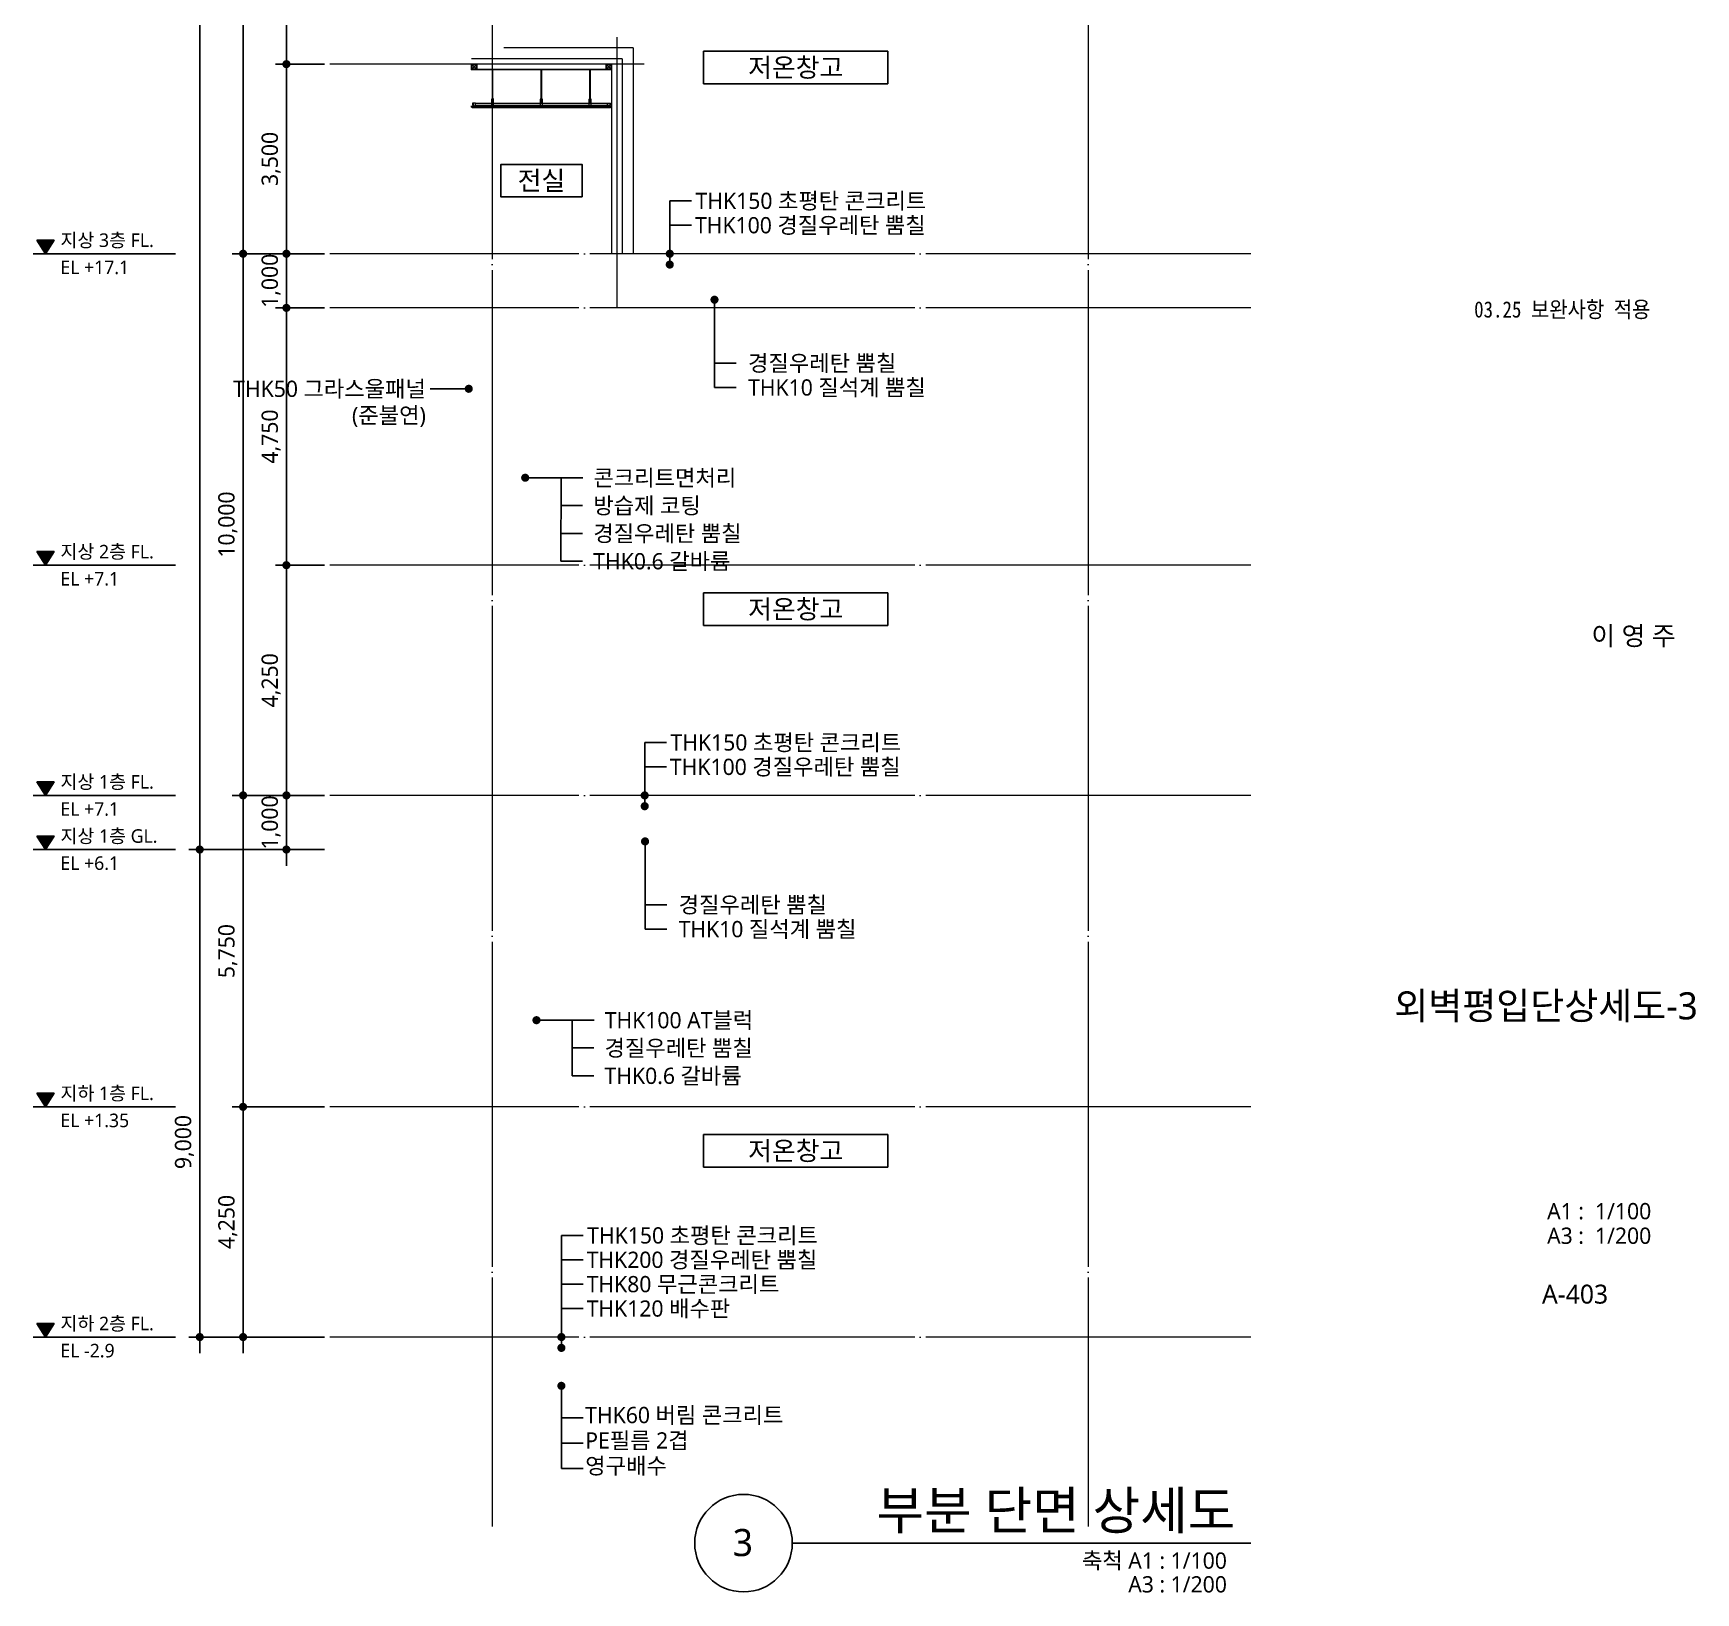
# Model space of a CAD drawing. Header units: millimetres. Extents: x -420989 to -259189, y -1306565 to -1134794.
# Drawn here: x -373897 to -343213, y -1247165 to -1218373 of the extents above; entities that cross this region are included whole.
import ezdxf
from ezdxf.enums import TextEntityAlignment as Align

# ---------------------------------------------------------------- set-up
doc = ezdxf.new("R2010")
doc.units = ezdxf.units.MM
doc.header["$LTSCALE"] = 100
doc.header["$MEASUREMENT"] = 0
doc.linetypes.add('CEN', pattern=[62, 60, -1, 0, -1])
doc.layers.get('0').update_dxf_attribs({"linetype": 'CONTINUOUS'})
for name, color, linetype, lineweight in [('A-AXIS-LINE', 1, 'CEN', 15), ('A-BORD-TEXT', 3, 'CONTINUOUS', 25), ('A-ELEV-LIN3', 8, 'CONTINUOUS', 18), ('A-MKXS-TEXT1', 3, 'CONTINUOUS', 25), ('A-MKXX-NAME', 3, 'CONTINUOUS', 25), ('A-MKXX-SYMB', 7, 'CONTINUOUS', 25), ('A-WAXM-PANL', 6, 'CONTINUOUS', 20), ('A-XXXX-FIN2', 6, 'CONTINUOUS', 20), ('A-XXXX-INSL1', 15, 'CONTINUOUS', 18), ('A-XXXX-SYMB', 7, 'CONTINUOUS', 25), ('A-XXXX-TXT1', 3, 'CONTINUOUS', 25)]:
    doc.layers.add(name, color=color, linetype=linetype, lineweight=lineweight)
for name, color, linetype in [('A-DIMS', 7, 'CONTINUOUS'), ('A-MKXS-LEAD', 7, 'CONTINUOUS'), ('A-XXXX-SOLD', 252, 'CONTINUOUS'), ('SYMB', 7, 'CONTINUOUS'), ('TEXT', 4, 'CONTINUOUS')]:
    doc.layers.add(name, color=color, linetype=linetype)
doc.styles.add('HY울릉도L', font='')
doc.styles.add('돋움체', font='')
doc.styles.add('맑은고딕', font='malgun.ttf')
doc.styles.get('HY울릉도L').set_extended_font_data('HYwulM')
doc.styles.get('돋움체').set_extended_font_data('DotumChe')
doc.dimstyles.new('CDIM', dxfattribs={"dimtxt": 3, "dimasz": 1.5, "dimexe": 2, "dimexo": 1, "dimgap": 1, "dimtad": 1, "dimdec": 0, "dimrnd": 0.5, "dimzin": 0, "dimdsep": 32, "dimlunit": 6, "dimtxsty": 'HY울릉도L', "dimblk1": '_CIDOT', "dimblk2": '_CIDOT', "dimsah": 1, "dimcen": 5.5, "dimclrd": 2, "dimclre": 2, "dimclrt": 7, "dimadec": 0, "dimazin": 0, "dimtfac": 1, "dimtdec": 0, "dimtix": 1, "dimtmove": 2, "dimatfit": 1, "dimldrblk": '_CIDOT', "dimfxl": 1, "dimtolj": 1, "dimtzin": 0, "dimlwd": -1, "dimarcsym": 0})

# ---------------------------------------------------------------- blocks, each defined once
blk = doc.blocks.new('입단면LEVEL1')
at = {"layer": 'SYMB', "linetype": 'ByBlock'}
blk.add_line((0, 0), (26.26, 0), dxfattribs=at)
blk.add_lwpolyline([(0.64, 2.5), (2.24, 0), (3.84, 2.5)], close=True, dxfattribs=at)
blk.add_solid([(0.64, 2.5), (3.84, 2.5), (2.24, 0)], dxfattribs=at)
at = {"layer": 'TEXT', "style": '맑은고딕'}
for tag, p in [('층레벨', (5.03, 1.28)), ('LEVEL', (5.85, -2.99))]:
    blk.add_attdef(tag, p, '', height=2.5, dxfattribs=at)
blk = doc.blocks.new('_CIDOT')
at = {"color": 0, "linetype": 'ByBlock'}
blk.add_line((2, 0), (-1, 0), dxfattribs=at)
at = {"color": 0, "linetype": 'ByBlock', "const_width": 0.5}
blk.add_lwpolyline([(-0.25, 0, 1), (0.25, 0, 1)], format="xyb", close=True, dxfattribs=at)
blk = doc.blocks.new('ARROW2')
blk.add_lwpolyline([(-1, 0.87), (-0.26, 0), (-1, -0.87), (-0.85, -1), (0, 0), (-0.85, 1)], close=True)
for points in [[(-1, 0.87), (-0.85, 1), (-0.26, 0), (0, 0)], [(-0.26, 0), (0, 0), (-1, -0.87), (-0.85, -1)]]:
    blk.add_solid(points)
at = {"layer": 'A-XXXX-SYMB'}
blk.add_line((0, 0), (-1, 0), dxfattribs=at)
blk = doc.blocks.new('*D181')
at = {"layer": 'A-DIMS', "transparency": 16777216}
blk.add_line((-370824, -1233294), (-370824, -1199044), dxfattribs=at)
at = {"layer": 'A-DIMS', "lineweight": -2, "transparency": 16777216}
blk.add_line((-368524, -1233444), (-371024, -1233444), dxfattribs=at)
at = {"layer": 'A-DIMS', "transparency": 16777216, "xscale": 150, "yscale": 150, "zscale": 150}
for name, p, rotation in [('ARROW2', (-370824, -1198894), 90), ('_CIDOT', (-370824, -1233444), 270)]:
    blk.add_blockref(name, p, dxfattribs=dict(at, rotation=rotation))
at = {"layer": 'A-DIMS', "color": 3, "transparency": 16777216, "insert": (-371105, -1216169), "char_height": 300, "attachment_point": 5, "rotation": 90, "style": '맑은고딕'}
blk.add_mtext('\\A1;76,500', dxfattribs=at)
blk = doc.blocks.new('*D182')
at = {"layer": 'A-DIMS', "lineweight": -2, "transparency": 16777216}
for p, q in [((-368524, -1222444), (-370224, -1222444)), ((-368524, -1232444), (-370224, -1232444))]:
    blk.add_line(p, q, dxfattribs=at)
at = {"layer": 'A-DIMS', "transparency": 16777216}
blk.add_line((-370024, -1222594), (-370024, -1232294), dxfattribs=at)
at = {"layer": 'A-DIMS', "transparency": 16777216, "xscale": 150, "yscale": 150, "zscale": 150}
for p, rotation in [((-370024, -1222444), 90), ((-370024, -1232444), 270)]:
    blk.add_blockref('_CIDOT', p, dxfattribs=dict(at, rotation=rotation))
at = {"layer": 'A-DIMS', "color": 3, "transparency": 16777216, "insert": (-370305, -1227444), "char_height": 300, "attachment_point": 5, "rotation": 90, "style": '맑은고딕'}
blk.add_mtext('\\A1;10,000', dxfattribs=at)
blk = doc.blocks.new('*D183')
at = {"layer": 'A-DIMS', "transparency": 16777216}
for p, q in [((-369224, -1232294), (-369224, -1232144)), ((-369224, -1233444), (-369224, -1232444)), ((-369224, -1233594), (-369224, -1233744))]:
    blk.add_line(p, q, dxfattribs=at)
at = {"layer": 'A-DIMS', "lineweight": -2, "transparency": 16777216}
for p, q in [((-368524, -1232444), (-369424, -1232444)), ((-368524, -1233444), (-369424, -1233444))]:
    blk.add_line(p, q, dxfattribs=at)
at = {"layer": 'A-DIMS', "transparency": 16777216, "xscale": 150, "yscale": 150, "zscale": 150}
for p, rotation in [((-369224, -1232444), 270), ((-369224, -1233444), 90)]:
    blk.add_blockref('_CIDOT', p, dxfattribs=dict(at, rotation=rotation))
at = {"layer": 'A-DIMS', "color": 3, "transparency": 16777216, "insert": (-369505, -1232944), "char_height": 300, "attachment_point": 5, "rotation": 90, "style": '맑은고딕'}
blk.add_mtext('\\A1;1,000', dxfattribs=at)
blk = doc.blocks.new('*D184')
at = {"layer": 'A-DIMS', "lineweight": -2, "transparency": 16777216}
for p, q in [((-368524, -1233444), (-371024, -1233444)), ((-368524, -1242444), (-371024, -1242444))]:
    blk.add_line(p, q, dxfattribs=at)
at = {"layer": 'A-DIMS', "transparency": 16777216}
blk.add_line((-370824, -1242294), (-370824, -1233594), dxfattribs=at)
at = {"layer": 'A-DIMS', "transparency": 16777216, "xscale": 150, "yscale": 150, "zscale": 150}
for p, rotation in [((-370824, -1233444), 90), ((-370824, -1242444), 270)]:
    blk.add_blockref('_CIDOT', p, dxfattribs=dict(at, rotation=rotation))
at = {"layer": 'A-DIMS', "color": 3, "transparency": 16777216, "insert": (-371105, -1238844), "char_height": 300, "attachment_point": 5, "rotation": 90, "style": '맑은고딕'}
blk.add_mtext('\\A1;9,000', dxfattribs=at)
blk = doc.blocks.new('*D185')
at = {"layer": 'A-DIMS', "lineweight": -2, "transparency": 16777216}
for p, q in [((-368524, -1232444), (-370224, -1232444)), ((-368524, -1238194), (-370224, -1238194))]:
    blk.add_line(p, q, dxfattribs=at)
at = {"layer": 'A-DIMS', "transparency": 16777216}
blk.add_line((-370024, -1232594), (-370024, -1238044), dxfattribs=at)
at = {"layer": 'A-DIMS', "transparency": 16777216, "xscale": 150, "yscale": 150, "zscale": 150}
for p, rotation in [((-370024, -1232444), 90), ((-370024, -1238194), 270)]:
    blk.add_blockref('_CIDOT', p, dxfattribs=dict(at, rotation=rotation))
at = {"layer": 'A-DIMS', "color": 3, "transparency": 16777216, "insert": (-370305, -1235319), "char_height": 300, "attachment_point": 5, "rotation": 90, "style": '맑은고딕'}
blk.add_mtext('\\A1;5,750', dxfattribs=at)
blk = doc.blocks.new('*D186')
at = {"layer": 'A-DIMS', "lineweight": -2, "transparency": 16777216}
for p, q in [((-368524, -1238194), (-370224, -1238194)), ((-368524, -1242444), (-370224, -1242444))]:
    blk.add_line(p, q, dxfattribs=at)
at = {"layer": 'A-DIMS', "transparency": 16777216}
blk.add_line((-370024, -1242294), (-370024, -1238344), dxfattribs=at)
at = {"layer": 'A-DIMS', "transparency": 16777216, "xscale": 150, "yscale": 150, "zscale": 150}
for p, rotation in [((-370024, -1238194), 90), ((-370024, -1242444), 270)]:
    blk.add_blockref('_CIDOT', p, dxfattribs=dict(at, rotation=rotation))
at = {"layer": 'A-DIMS', "color": 3, "transparency": 16777216, "insert": (-370305, -1240319), "char_height": 300, "attachment_point": 5, "rotation": 90, "style": '맑은고딕'}
blk.add_mtext('\\A1;4,250', dxfattribs=at)
blk = doc.blocks.new('*D187')
at = {"layer": 'A-DIMS', "lineweight": -2, "transparency": 16777216}
for p, q in [((-368524, -1228194), (-369424, -1228194)), ((-368524, -1232444), (-369424, -1232444))]:
    blk.add_line(p, q, dxfattribs=at)
at = {"layer": 'A-DIMS', "transparency": 16777216}
blk.add_line((-369224, -1228344), (-369224, -1232294), dxfattribs=at)
at = {"layer": 'A-DIMS', "transparency": 16777216, "xscale": 150, "yscale": 150, "zscale": 150}
for p, rotation in [((-369224, -1228194), 90), ((-369224, -1232444), 270)]:
    blk.add_blockref('_CIDOT', p, dxfattribs=dict(at, rotation=rotation))
at = {"layer": 'A-DIMS', "color": 3, "transparency": 16777216, "insert": (-369505, -1230319), "char_height": 300, "attachment_point": 5, "rotation": 90, "style": '맑은고딕'}
blk.add_mtext('\\A1;4,250', dxfattribs=at)
blk = doc.blocks.new('*D188')
at = {"layer": 'A-DIMS', "lineweight": -2, "transparency": 16777216}
for p, q in [((-368524, -1222444), (-369424, -1222444)), ((-368524, -1223444), (-369424, -1223444))]:
    blk.add_line(p, q, dxfattribs=at)
at = {"layer": 'A-DIMS', "transparency": 16777216}
for p, q in [((-369224, -1222294), (-369224, -1222144)), ((-369224, -1223444), (-369224, -1222444)), ((-369224, -1223594), (-369224, -1223744))]:
    blk.add_line(p, q, dxfattribs=at)
at = {"layer": 'A-DIMS', "transparency": 16777216, "xscale": 150, "yscale": 150, "zscale": 150}
for p, rotation in [((-369224, -1222444), 270), ((-369224, -1223444), 90)]:
    blk.add_blockref('_CIDOT', p, dxfattribs=dict(at, rotation=rotation))
at = {"layer": 'A-DIMS', "color": 3, "transparency": 16777216, "insert": (-369505, -1222944), "char_height": 300, "attachment_point": 5, "rotation": 90, "style": '맑은고딕'}
blk.add_mtext('\\A1;1,000', dxfattribs=at)
blk = doc.blocks.new('*D189')
at = {"layer": 'A-DIMS', "lineweight": -2, "transparency": 16777216}
for p, q in [((-368524, -1212444), (-370224, -1212444)), ((-368524, -1222444), (-370224, -1222444))]:
    blk.add_line(p, q, dxfattribs=at)
at = {"layer": 'A-DIMS', "transparency": 16777216}
blk.add_line((-370024, -1212594), (-370024, -1222294), dxfattribs=at)
at = {"layer": 'A-DIMS', "transparency": 16777216, "xscale": 150, "yscale": 150, "zscale": 150}
for p, rotation in [((-370024, -1212444), 90), ((-370024, -1222444), 270)]:
    blk.add_blockref('_CIDOT', p, dxfattribs=dict(at, rotation=rotation))
at = {"layer": 'A-DIMS', "color": 3, "transparency": 16777216, "insert": (-370305, -1217444), "char_height": 300, "attachment_point": 5, "rotation": 90, "style": '맑은고딕'}
blk.add_mtext('\\A1;10,000', dxfattribs=at)
blk = doc.blocks.new('*D190')
at = {"layer": 'A-DIMS', "lineweight": -2, "transparency": 16777216}
for p, q in [((-368524, -1218944), (-369424, -1218944)), ((-368524, -1222444), (-369424, -1222444))]:
    blk.add_line(p, q, dxfattribs=at)
at = {"layer": 'A-DIMS', "transparency": 16777216}
blk.add_line((-369224, -1219094), (-369224, -1222294), dxfattribs=at)
at = {"layer": 'A-DIMS', "transparency": 16777216, "xscale": 150, "yscale": 150, "zscale": 150}
for p, rotation in [((-369224, -1218944), 90), ((-369224, -1222444), 270)]:
    blk.add_blockref('_CIDOT', p, dxfattribs=dict(at, rotation=rotation))
at = {"layer": 'A-DIMS', "color": 3, "transparency": 16777216, "insert": (-369505, -1220694), "char_height": 300, "attachment_point": 5, "rotation": 90, "style": '맑은고딕'}
blk.add_mtext('\\A1;3,500', dxfattribs=at)
blk = doc.blocks.new('*D226')
at = {"layer": 'A-DIMS', "lineweight": -2, "transparency": 16777216}
for p, q in [((-368524, -1223444), (-369424, -1223444)), ((-368524, -1228194), (-369424, -1228194))]:
    blk.add_line(p, q, dxfattribs=at)
at = {"layer": 'A-DIMS', "transparency": 16777216}
blk.add_line((-369224, -1228044), (-369224, -1223594), dxfattribs=at)
at = {"layer": 'A-DIMS', "transparency": 16777216, "xscale": 150, "yscale": 150, "zscale": 150}
for p, rotation in [((-369224, -1223444), 90), ((-369224, -1228194), 270)]:
    blk.add_blockref('_CIDOT', p, dxfattribs=dict(at, rotation=rotation))
at = {"layer": 'A-DIMS', "color": 3, "transparency": 16777216, "insert": (-369505, -1225819), "char_height": 300, "attachment_point": 5, "rotation": 90, "style": '맑은고딕'}
blk.add_mtext('\\A1;4,750', dxfattribs=at)
blk = doc.blocks.new('*D424')
at = {"layer": 'A-DIMS', "lineweight": -2, "transparency": 16777216}
for p, q in [((-368524, -1213444), (-369424, -1213444)), ((-368524, -1218944), (-369424, -1218944))]:
    blk.add_line(p, q, dxfattribs=at)
at = {"layer": 'A-DIMS', "transparency": 16777216}
blk.add_line((-369224, -1218794), (-369224, -1213594), dxfattribs=at)
at = {"layer": 'A-DIMS', "transparency": 16777216, "xscale": 150, "yscale": 150, "zscale": 150}
for p, rotation in [((-369224, -1213444), 90), ((-369224, -1218944), 270)]:
    blk.add_blockref('_CIDOT', p, dxfattribs=dict(at, rotation=rotation))
at = {"layer": 'A-DIMS', "color": 3, "transparency": 16777216, "insert": (-369505, -1216194), "char_height": 300, "attachment_point": 5, "rotation": 90, "style": '맑은고딕'}
blk.add_mtext('\\A1;5,500', dxfattribs=at)

msp = doc.modelspace()

# ---------------------------------------------------------------- linework, layer by layer
at = {"layer": 'A-AXIS-LINE'}
for p, q in [((-365424.4, -1197944.2), (-365424.4, -1245944.2)), ((-354424.4, -1197944.2), (-354424.4, -1245944.2)), ((-363124.4, -1218444.2), (-363124.4, -1223444.2)), ((-362624.4, -1218944.2), (-368424.4, -1218944.2)), ((-351424.4, -1222444.2), (-368424.4, -1222444.2)), ((-351424.4, -1223444.2), (-368424.4, -1223444.2)), ((-351424.4, -1228194.2), (-368424.4, -1228194.2)), ((-351424.4, -1232444.2), (-368424.4, -1232444.2)), ((-351424.4, -1238194.2), (-368424.4, -1238194.2)), ((-351424.4, -1242444.2), (-368424.4, -1242444.2))]:
    msp.add_line(p, q, dxfattribs=at)
at = {"layer": 'A-ELEV-LIN3'}
for p, q in [((-365421.6, -1219610.7), (-365421.6, -1219044.2)), ((-365411.6, -1219610.7), (-365411.6, -1219044.2)), ((-364521.6, -1219610.7), (-364521.6, -1219044.2)), ((-364511.6, -1219610.7), (-364511.6, -1219044.2)), ((-363621.6, -1219610.7), (-363621.6, -1219044.2)), ((-363611.6, -1219610.7), (-363611.6, -1219044.2)), ((-365399.1, -1219589.2), (-365434.1, -1219589.2)), ((-365434.1, -1219709.2), (-365434.1, -1219589.2)), ((-365399.1, -1219591.2), (-365434.1, -1219591.2)), ((-365399.1, -1219639.2), (-365434.1, -1219639.2)), ((-365428.6, -1219593.2), (-365428.6, -1219587.2)), ((-365404.6, -1219587.2), (-365428.6, -1219587.2)), ((-365404.6, -1219593.2), (-365428.6, -1219593.2)), ((-365404.6, -1219593.2), (-365428.6, -1219593.2)), ((-365426.6, -1219580.2), (-365425.6, -1219579.2)), ((-365426.6, -1219587.2), (-365426.6, -1219580.2)), ((-365426.6, -1219587.2), (-365426.6, -1219580.2)), ((-365426.6, -1219600.2), (-365426.6, -1219593.2)), ((-365426.6, -1219600.2), (-365425.6, -1219601.2)), ((-365407.6, -1219579.2), (-365425.6, -1219579.2)), ((-365407.6, -1219601.2), (-365425.6, -1219601.2)), ((-365423.3, -1219579.2), (-365421.6, -1219580.9)), ((-365423.3, -1219587.2), (-365421.6, -1219585.6)), ((-365423.3, -1219593.2), (-365421.6, -1219594.9)), ((-365423.3, -1219601.2), (-365421.6, -1219599.6)), ((-365420, -1219579.2), (-365421.6, -1219580.9)), ((-365420, -1219587.2), (-365421.6, -1219585.6)), ((-365420, -1219593.2), (-365421.6, -1219594.9)), ((-365421.6, -1219610.7), (-365421.6, -1219593.2)), ((-365420, -1219601.2), (-365421.6, -1219599.6)), ((-365421.6, -1219610.7), (-365411.6, -1219610.7)), ((-365421.6, -1219610.7), (-365420.6, -1219611.7)), ((-365420.6, -1219611.7), (-365412.6, -1219611.7)), ((-365416.6, -1219601.2), (-365416.6, -1219593.2)), ((-365416.6, -1219601.2), (-365416.6, -1219593.2)), ((-365413.3, -1219579.2), (-365411.6, -1219580.9)), ((-365413.3, -1219587.2), (-365411.6, -1219585.6)), ((-365413.3, -1219593.2), (-365411.6, -1219594.9)), ((-365413.3, -1219593.2), (-365411.6, -1219594.9)), ((-365413.3, -1219601.2), (-365411.6, -1219599.6)), ((-365411.6, -1219610.7), (-365412.6, -1219611.7)), ((-365410, -1219579.2), (-365411.6, -1219580.9)), ((-365410, -1219587.2), (-365411.6, -1219585.6)), ((-365410, -1219593.2), (-365411.6, -1219594.9)), ((-365411.6, -1219610.7), (-365411.6, -1219593.2)), ((-365410, -1219593.2), (-365411.6, -1219594.9)), ((-365410, -1219601.2), (-365411.6, -1219599.6)), ((-365407.6, -1219579.2), (-365406.6, -1219580.2)), ((-365407.6, -1219601.2), (-365406.6, -1219600.2)), ((-365407.6, -1219601.2), (-365406.6, -1219600.2)), ((-365406.6, -1219587.2), (-365406.6, -1219580.2)), ((-365406.6, -1219587.2), (-365406.6, -1219580.2)), ((-365406.6, -1219600.2), (-365406.6, -1219593.2)), ((-365404.6, -1219593.2), (-365404.6, -1219587.2)), ((-365399.1, -1219709.2), (-365399.1, -1219589.2)), ((-364499.1, -1219589.2), (-364534.1, -1219589.2)), ((-364534.1, -1219709.2), (-364534.1, -1219589.2)), ((-364499.1, -1219591.2), (-364534.1, -1219591.2)), ((-364499.1, -1219639.2), (-364534.1, -1219639.2)), ((-364528.6, -1219593.2), (-364528.6, -1219587.2)), ((-364504.6, -1219587.2), (-364528.6, -1219587.2)), ((-364504.6, -1219593.2), (-364528.6, -1219593.2)), ((-364504.6, -1219593.2), (-364528.6, -1219593.2)), ((-364526.6, -1219580.2), (-364525.6, -1219579.2)), ((-364526.6, -1219587.2), (-364526.6, -1219580.2)), ((-364526.6, -1219587.2), (-364526.6, -1219580.2)), ((-364526.6, -1219600.2), (-364526.6, -1219593.2)), ((-364526.6, -1219600.2), (-364525.6, -1219601.2)), ((-364507.6, -1219579.2), (-364525.6, -1219579.2)), ((-364507.6, -1219601.2), (-364525.6, -1219601.2)), ((-364523.3, -1219579.2), (-364521.6, -1219580.9)), ((-364523.3, -1219587.2), (-364521.6, -1219585.6)), ((-364523.3, -1219593.2), (-364521.6, -1219594.9)), ((-364523.3, -1219601.2), (-364521.6, -1219599.6)), ((-364520, -1219579.2), (-364521.6, -1219580.9)), ((-364520, -1219587.2), (-364521.6, -1219585.6)), ((-364520, -1219593.2), (-364521.6, -1219594.9)), ((-364521.6, -1219610.7), (-364521.6, -1219593.2)), ((-364520, -1219601.2), (-364521.6, -1219599.6)), ((-364521.6, -1219610.7), (-364511.6, -1219610.7)), ((-364521.6, -1219610.7), (-364520.6, -1219611.7)), ((-364520.6, -1219611.7), (-364512.6, -1219611.7)), ((-364516.6, -1219601.2), (-364516.6, -1219593.2)), ((-364516.6, -1219601.2), (-364516.6, -1219593.2)), ((-364513.3, -1219579.2), (-364511.6, -1219580.9)), ((-364513.3, -1219587.2), (-364511.6, -1219585.6)), ((-364513.3, -1219593.2), (-364511.6, -1219594.9)), ((-364513.3, -1219593.2), (-364511.6, -1219594.9)), ((-364513.3, -1219601.2), (-364511.6, -1219599.6)), ((-364511.6, -1219610.7), (-364512.6, -1219611.7)), ((-364510, -1219579.2), (-364511.6, -1219580.9)), ((-364510, -1219587.2), (-364511.6, -1219585.6)), ((-364510, -1219593.2), (-364511.6, -1219594.9)), ((-364511.6, -1219610.7), (-364511.6, -1219593.2)), ((-364510, -1219593.2), (-364511.6, -1219594.9)), ((-364510, -1219601.2), (-364511.6, -1219599.6)), ((-364507.6, -1219579.2), (-364506.6, -1219580.2)), ((-364507.6, -1219601.2), (-364506.6, -1219600.2)), ((-364507.6, -1219601.2), (-364506.6, -1219600.2)), ((-364506.6, -1219587.2), (-364506.6, -1219580.2)), ((-364506.6, -1219587.2), (-364506.6, -1219580.2)), ((-364506.6, -1219600.2), (-364506.6, -1219593.2)), ((-364504.6, -1219593.2), (-364504.6, -1219587.2)), ((-364499.1, -1219709.2), (-364499.1, -1219589.2)), ((-363599.1, -1219589.2), (-363634.1, -1219589.2)), ((-363634.1, -1219709.2), (-363634.1, -1219589.2)), ((-363599.1, -1219591.2), (-363634.1, -1219591.2)), ((-363599.1, -1219639.2), (-363634.1, -1219639.2)), ((-363628.6, -1219593.2), (-363628.6, -1219587.2)), ((-363604.6, -1219587.2), (-363628.6, -1219587.2)), ((-363604.6, -1219593.2), (-363628.6, -1219593.2)), ((-363604.6, -1219593.2), (-363628.6, -1219593.2)), ((-363626.6, -1219580.2), (-363625.6, -1219579.2)), ((-363626.6, -1219587.2), (-363626.6, -1219580.2)), ((-363626.6, -1219587.2), (-363626.6, -1219580.2)), ((-363626.6, -1219600.2), (-363626.6, -1219593.2)), ((-363626.6, -1219600.2), (-363625.6, -1219601.2)), ((-363607.6, -1219579.2), (-363625.6, -1219579.2)), ((-363607.6, -1219601.2), (-363625.6, -1219601.2)), ((-363623.3, -1219579.2), (-363621.6, -1219580.9)), ((-363623.3, -1219587.2), (-363621.6, -1219585.6)), ((-363623.3, -1219593.2), (-363621.6, -1219594.9)), ((-363623.3, -1219601.2), (-363621.6, -1219599.6)), ((-363620, -1219579.2), (-363621.6, -1219580.9)), ((-363620, -1219587.2), (-363621.6, -1219585.6)), ((-363620, -1219593.2), (-363621.6, -1219594.9)), ((-363621.6, -1219610.7), (-363621.6, -1219593.2)), ((-363620, -1219601.2), (-363621.6, -1219599.6)), ((-363621.6, -1219610.7), (-363611.6, -1219610.7)), ((-363621.6, -1219610.7), (-363620.6, -1219611.7)), ((-363620.6, -1219611.7), (-363612.6, -1219611.7)), ((-363616.6, -1219601.2), (-363616.6, -1219593.2)), ((-363616.6, -1219601.2), (-363616.6, -1219593.2)), ((-363613.3, -1219579.2), (-363611.6, -1219580.9)), ((-363613.3, -1219587.2), (-363611.6, -1219585.6)), ((-363613.3, -1219593.2), (-363611.6, -1219594.9)), ((-363613.3, -1219593.2), (-363611.6, -1219594.9)), ((-363613.3, -1219601.2), (-363611.6, -1219599.6)), ((-363611.6, -1219610.7), (-363612.6, -1219611.7)), ((-363610, -1219579.2), (-363611.6, -1219580.9)), ((-363610, -1219587.2), (-363611.6, -1219585.6)), ((-363610, -1219593.2), (-363611.6, -1219594.9)), ((-363611.6, -1219610.7), (-363611.6, -1219593.2)), ((-363610, -1219593.2), (-363611.6, -1219594.9)), ((-363610, -1219601.2), (-363611.6, -1219599.6)), ((-363607.6, -1219579.2), (-363606.6, -1219580.2)), ((-363607.6, -1219601.2), (-363606.6, -1219600.2)), ((-363607.6, -1219601.2), (-363606.6, -1219600.2)), ((-363606.6, -1219587.2), (-363606.6, -1219580.2)), ((-363606.6, -1219587.2), (-363606.6, -1219580.2)), ((-363606.6, -1219600.2), (-363606.6, -1219593.2)), ((-363604.6, -1219593.2), (-363604.6, -1219587.2)), ((-363599.1, -1219709.2), (-363599.1, -1219589.2)), ((-365399.1, -1219709.2), (-365434.1, -1219709.2)), ((-364499.1, -1219709.2), (-364534.1, -1219709.2)), ((-363599.1, -1219709.2), (-363634.1, -1219709.2))]:
    msp.add_line(p, q, dxfattribs=at)
at = {"layer": 'A-ELEV-LIN3', "color": 8}
for p, q in [((-365780.1, -1219665.2), (-365790.1, -1219665.2)), ((-365790.1, -1219665.2), (-365790.1, -1219703.2)), ((-365790.1, -1219665.2), (-365790.1, -1219703.2)), ((-365780.1, -1219666.2), (-365790.1, -1219666.2)), ((-365735.1, -1219664.2), (-365780.1, -1219664.2)), ((-365780.1, -1219664.2), (-365780.1, -1219696)), ((-365735.1, -1219696), (-365735.1, -1219664.2)), ((-365735.1, -1219665.2), (-363243.2, -1219665.2)), ((-365735.1, -1219666.2), (-363243.2, -1219666.2)), ((-363298.2, -1219696), (-363298.2, -1219664.2)), ((-363298.2, -1219664.2), (-363253.2, -1219664.2)), ((-363253.2, -1219664.2), (-363253.2, -1219696)), ((-363253.2, -1219665.2), (-363243.2, -1219665.2)), ((-363253.2, -1219666.2), (-363243.2, -1219666.2)), ((-363243.2, -1219665.2), (-363243.2, -1219703.2)), ((-363243.2, -1219665.2), (-363243.2, -1219703.2)), ((-365770.1, -1219702.2), (-365790.1, -1219702.2)), ((-365770.1, -1219703.2), (-365790.1, -1219703.2)), ((-365780.1, -1219696), (-365770.1, -1219701.9)), ((-365780.1, -1219722.2), (-365780.1, -1219703.2)), ((-365770.1, -1219704.2), (-365779.1, -1219704.2)), ((-365779.1, -1219704.2), (-365779.1, -1219721.2)), ((-365779.1, -1219714.1), (-365736.1, -1219714.1)), ((-365779.1, -1219721.2), (-365771.8, -1219721.2)), ((-365771.8, -1219721.2), (-365768.8, -1219716)), ((-365768.8, -1219718), (-365771.2, -1219722.2)), ((-365770.1, -1219701.9), (-365770.1, -1219704.2)), ((-365768.8, -1219716), (-365765.9, -1219721.2)), ((-365766.5, -1219722.2), (-365768.8, -1219718)), ((-365765.9, -1219721.2), (-365749.3, -1219721.2)), ((-365749.3, -1219721.2), (-365746.3, -1219716)), ((-365746.3, -1219718), (-365748.7, -1219722.2)), ((-365746.3, -1219716), (-365743.4, -1219721.2)), ((-365744, -1219722.2), (-365746.3, -1219718)), ((-365745.1, -1219701.9), (-365735.1, -1219696)), ((-365745.1, -1219704.2), (-365745.1, -1219701.9)), ((-365745.1, -1219702.2), (-363243.2, -1219702.2)), ((-365735.1, -1219703.2), (-365745.1, -1219703.2)), ((-365745.1, -1219703.2), (-363243.2, -1219703.2)), ((-365736.1, -1219704.2), (-365745.1, -1219704.2)), ((-365743.4, -1219721.2), (-365736.1, -1219721.2)), ((-365736.1, -1219721.2), (-365736.1, -1219704.2)), ((-365735.1, -1219722.2), (-365735.1, -1219703.2)), ((-363288.2, -1219701.9), (-363298.2, -1219696)), ((-363298.2, -1219722.2), (-363298.2, -1219703.2)), ((-363298.2, -1219703.2), (-363288.2, -1219703.2)), ((-363297.2, -1219721.2), (-363297.2, -1219704.2)), ((-363297.2, -1219704.2), (-363288.2, -1219704.2)), ((-363254.2, -1219714.1), (-363297.2, -1219714.1)), ((-363289.9, -1219721.2), (-363297.2, -1219721.2)), ((-363286.9, -1219716), (-363289.9, -1219721.2)), ((-363289.3, -1219722.2), (-363286.9, -1219718)), ((-363288.2, -1219704.2), (-363288.2, -1219701.9)), ((-363284, -1219721.2), (-363286.9, -1219716)), ((-363286.9, -1219718), (-363284.6, -1219722.2)), ((-363267.4, -1219721.2), (-363284, -1219721.2)), ((-363264.4, -1219716), (-363267.4, -1219721.2)), ((-363266.8, -1219722.2), (-363264.4, -1219718)), ((-363261.5, -1219721.2), (-363264.4, -1219716)), ((-363264.4, -1219718), (-363262.1, -1219722.2)), ((-363253.2, -1219696), (-363263.2, -1219701.9)), ((-363263.2, -1219701.9), (-363263.2, -1219704.2)), ((-363263.2, -1219702.2), (-363243.2, -1219702.2)), ((-363263.2, -1219703.2), (-363243.2, -1219703.2)), ((-363263.2, -1219704.2), (-363254.2, -1219704.2)), ((-363254.2, -1219721.2), (-363261.5, -1219721.2)), ((-363254.2, -1219704.2), (-363254.2, -1219721.2)), ((-363253.2, -1219722.2), (-363253.2, -1219703.2))]:
    msp.add_line(p, q, dxfattribs=at)
at = {"layer": 'A-ELEV-LIN3'}
for points in [[(-365797.2, -1219726.1), (-365819, -1219726.1)], [(-365808.9, -1219714.2), (-365806.9, -1219714.2), (-365806.9, -1219737.2), (-365791.2, -1219737.2), (-365806.9, -1219737.2), (-365806.9, -1219714.2), (-365808.9, -1219714.2), (-365808.9, -1219739.2), (-365793.2, -1219739.2), (-365793.2, -1219746.2), (-365778.2, -1219746.2), (-365778.2, -1219744.2), (-365791.2, -1219744.2), (-365791.2, -1219737.2)], [(-363224.4, -1219714.2), (-363226.4, -1219714.2), (-363226.4, -1219737.2), (-363242, -1219737.2), (-363226.4, -1219737.2), (-363226.4, -1219714.2), (-363224.4, -1219714.2), (-363224.4, -1219739.2), (-363240, -1219739.2), (-363240, -1219746.2), (-363255, -1219746.2), (-363255, -1219744.2), (-363242, -1219744.2), (-363242, -1219737.2)], [(-363236.1, -1219726.1), (-363214.3, -1219726.1)]]:
    msp.add_lwpolyline(points, dxfattribs=at)
for centre in [(-365416.6, -1219654), (-364516.6, -1219654), (-363616.6, -1219654)]:
    msp.add_circle(centre, 6.1, dxfattribs=at)
at = {"layer": 'A-MKXS-LEAD'}
for p, q in [((-362148.9, -1222644.2), (-362148.9, -1221467.4)), ((-361748.9, -1221467.4), (-362148.9, -1221467.4)), ((-361748.9, -1221917.4), (-362148.9, -1221917.4)), ((-361323.3, -1223293.6), (-361323.3, -1224913.4)), ((-360923.3, -1224463.4), (-361323.3, -1224463.4)), ((-365858.8, -1224937.5), (-366570.7, -1224937.5)), ((-360923.3, -1224913.4), (-361323.3, -1224913.4)), ((-364816.9, -1226580.2), (-363754.2, -1226580.2)), ((-364155.6, -1226580.2), (-364156.9, -1228120.7)), ((-363756.9, -1227093.7), (-364156.9, -1227093.7)), ((-363756.9, -1227607.2), (-364156.9, -1227607.2)), ((-363756.9, -1228120.7), (-364156.9, -1228120.7)), ((-362611.6, -1232644.2), (-362611.6, -1231467.4)), ((-362211.6, -1231467.4), (-362611.6, -1231467.4)), ((-362211.6, -1231917.4), (-362611.6, -1231917.4)), ((-362604.7, -1233293.6), (-362604.7, -1234913.4)), ((-362204.7, -1234463.4), (-362604.7, -1234463.4)), ((-362204.7, -1234913.4), (-362604.7, -1234913.4)), ((-364608.9, -1236594.2), (-363546.2, -1236594.2)), ((-363947.6, -1236594.2), (-363948.9, -1237621.3)), ((-363548.9, -1237107.7), (-363948.9, -1237107.7)), ((-363548.9, -1237621.3), (-363948.9, -1237621.3)), ((-364148.9, -1242644.2), (-364148.9, -1240567.4)), ((-363748.9, -1240567.4), (-364148.9, -1240567.4)), ((-363748.9, -1241017.4), (-364148.9, -1241017.4)), ((-363748.9, -1241467.4), (-364148.9, -1241467.4)), ((-363748.9, -1241917.4), (-364148.9, -1241917.4)), ((-364148.9, -1243345), (-364148.9, -1244871.7)), ((-363748.9, -1243934.6), (-364148.9, -1243934.6)), ((-363748.9, -1244403.2), (-364148.9, -1244403.2)), ((-363748.9, -1244871.7), (-364148.9, -1244871.7))]:
    msp.add_line(p, q, dxfattribs=at)
at = {"layer": 'A-MKXS-LEAD', "const_width": 75}
for points in [[(-362186.4, -1222444.2, 1), (-362111.4, -1222444.2, 1)], [(-362186.4, -1222644.2, 1), (-362111.4, -1222644.2, 1)], [(-361360.8, -1223293.6, 1), (-361285.8, -1223293.6, 1)], [(-361360.8, -1223293.6, 1), (-361285.8, -1223293.6, 1)], [(-365896.3, -1224937.5, 1), (-365821.3, -1224937.5, 1)], [(-364779.4, -1226580.2, -1), (-364854.4, -1226580.2, -1)], [(-362649.1, -1232444.2, 1), (-362574.1, -1232444.2, 1)], [(-362649.1, -1232644.2, 1), (-362574.1, -1232644.2, 1)], [(-362642.2, -1233293.6, 1), (-362567.2, -1233293.6, 1)], [(-364571.4, -1236594.2, -1), (-364646.4, -1236594.2, -1)], [(-364186.4, -1242444.2, 1), (-364111.4, -1242444.2, 1)], [(-364186.4, -1242644.2, 1), (-364111.4, -1242644.2, 1)], [(-364186.4, -1243345, -1), (-364111.4, -1243345, -1)]]:
    msp.add_lwpolyline(points, format="xyb", close=True, dxfattribs=at)
at = {"layer": 'A-MKXX-SYMB'}
for points in [[(-358124.4, -1219305.3), (-361524.4, -1219305.3), (-361524.4, -1218705.3), (-358124.4, -1218705.3)], [(-363766.6, -1221394.2), (-365266.6, -1221394.2), (-365266.6, -1220794.2), (-363766.6, -1220794.2)], [(-358124.4, -1229305.3), (-361524.4, -1229305.3), (-361524.4, -1228705.3), (-358124.4, -1228705.3)], [(-358124.4, -1239305.3), (-361524.4, -1239305.3), (-361524.4, -1238705.3), (-358124.4, -1238705.3)]]:
    msp.add_lwpolyline(points, close=True, dxfattribs=at)
at = {"layer": 'A-WAXM-PANL'}
for p, q in [((-363024.4, -1218844.2), (-365808.9, -1218844.2)), ((-363024.4, -1218944.2), (-365808.9, -1218944.2)), ((-363224.4, -1218944.2), (-363224.4, -1222444.2)), ((-363024.4, -1218844.2), (-363024.4, -1222444.2))]:
    msp.add_line(p, q, dxfattribs=at)
at = {"layer": 'A-XXXX-FIN2'}
for p, q in [((-365790.1, -1219722.2), (-363243.2, -1219722.2)), ((-365790.1, -1219744.2), (-365790.1, -1219722.2)), ((-365790.1, -1219731.7), (-363243.2, -1219731.7)), ((-365790.1, -1219744.2), (-363243.2, -1219744.2)), ((-363243.2, -1219744.2), (-363243.2, -1219722.2))]:
    msp.add_line(p, q, dxfattribs=at)
at = {"layer": 'A-XXXX-INSL1'}
for q in [(-365208.9, -1218644.2), (-362824.4, -1222444.2)]:
    msp.add_line((-362824.4, -1218644.2), q, dxfattribs=at)
at = {"layer": 'A-XXXX-SOLD'}
for p, q in [((-365714.9, -1219038.2), (-365802.9, -1218950.2)), ((-365802.9, -1219038.2), (-365714.9, -1218950.2)), ((-365708.9, -1219044.2), (-363324.4, -1219044.2)), ((-363230.4, -1219038.2), (-363318.4, -1218950.2)), ((-363318.4, -1219038.2), (-363230.4, -1218950.2))]:
    msp.add_line(p, q, dxfattribs=at)
for points in [[(-365808.9, -1218944.2), (-365708.9, -1218944.2), (-365708.9, -1219044.2), (-365808.9, -1219044.2)], [(-365802.9, -1218950.2), (-365714.9, -1218950.2), (-365714.9, -1219038.2), (-365802.9, -1219038.2)], [(-363324.4, -1218944.2), (-363224.4, -1218944.2), (-363224.4, -1219044.2), (-363324.4, -1219044.2)], [(-363318.4, -1218950.2), (-363230.4, -1218950.2), (-363230.4, -1219038.2), (-363318.4, -1219038.2)]]:
    msp.add_lwpolyline(points, close=True, dxfattribs=at)
at = {"layer": 'A-XXXX-SYMB'}
msp.add_line((-359887.9, -1246248.9), (-351424.4, -1246248.9), dxfattribs=at)
msp.add_circle((-360787.9, -1246248.9), 900, dxfattribs=at)

# ---------------------------------------------------------------- block references
at = {"layer": 'TEXT'}
ref = msp.add_blockref('입단면LEVEL1', (-373896.8, -1222444.2), dxfattribs=dict(at, xscale=100, yscale=100, zscale=100))
ref.add_attrib('층레벨', ' 지상 3층 FL.', (-373480.1, -1222319.2, 0), dxfattribs={"height": 250, "style": '맑은고딕'})
ref.add_attrib('LEVEL', ' EL +17.1', (-373480.1, -1222819.2, 0), dxfattribs={"height": 250, "style": '맑은고딕'})
ref = msp.add_blockref('입단면LEVEL1', (-373896.8, -1228194.2), dxfattribs=dict(at, xscale=100, yscale=100, zscale=100))
ref.add_attrib('층레벨', ' 지상 2층 FL.', (-373480.1, -1228069.2, 0), dxfattribs={"height": 250, "style": '맑은고딕'})
ref.add_attrib('LEVEL', ' EL +7.1', (-373480.1, -1228569.2, 0), dxfattribs={"height": 250, "style": '맑은고딕'})
ref = msp.add_blockref('입단면LEVEL1', (-373896.8, -1232444.2), dxfattribs=dict(at, xscale=100, yscale=100, zscale=100))
ref.add_attrib('층레벨', ' 지상 1층 FL.', (-373480.1, -1232319.2, 0), dxfattribs={"height": 250, "style": '맑은고딕'})
ref.add_attrib('LEVEL', ' EL +7.1', (-373480.1, -1232819.2, 0), dxfattribs={"height": 250, "style": '맑은고딕'})
ref = msp.add_blockref('입단면LEVEL1', (-373896.8, -1233444.2), dxfattribs=dict(at, xscale=100, yscale=100, zscale=100))
ref.add_attrib('층레벨', ' 지상 1층 GL.', (-373480.1, -1233319.2, 0), dxfattribs={"height": 250, "style": '맑은고딕'})
ref.add_attrib('LEVEL', ' EL +6.1', (-373480.1, -1233819.2, 0), dxfattribs={"height": 250, "style": '맑은고딕'})
ref = msp.add_blockref('입단면LEVEL1', (-373896.8, -1238194.2), dxfattribs=dict(at, xscale=100, yscale=100, zscale=100))
ref.add_attrib('층레벨', ' 지하 1층 FL.', (-373480.1, -1238069.2, 0), dxfattribs={"height": 250, "style": '맑은고딕'})
ref.add_attrib('LEVEL', ' EL +1.35', (-373480.1, -1238569.2, 0), dxfattribs={"height": 250, "style": '맑은고딕'})
ref = msp.add_blockref('입단면LEVEL1', (-373896.8, -1242444.2), dxfattribs=dict(at, xscale=100, yscale=100, zscale=100))
ref.add_attrib('층레벨', ' 지하 2층 FL.', (-373480.1, -1242319.2, 0), dxfattribs={"height": 250, "style": '맑은고딕'})
ref.add_attrib('LEVEL', ' EL -2.9', (-373480.1, -1242819.2, 0), dxfattribs={"height": 250, "style": '맑은고딕'})

# ---------------------------------------------------------------- texts
at = {"layer": 'A-BORD-TEXT', "style": '맑은고딕'}
for s, height, p in [('이 영 주', 350, (-344362.5, -1229497.4)), ('외벽평입단상세도-3', 500, (-345976.5, -1236329.1))]:
    msp.add_text(s, height=height, dxfattribs=at).set_placement(p, align=Align.MIDDLE_CENTER)
for s, height, p in [('A1 :  1/100', 300, (-344033.9, -1240269.6)), ('A3 :  1/200', 300, (-344033.9, -1240723.1)), ('A-403', 350, (-344830, -1241826.7))]:
    msp.add_text(s, height=height, dxfattribs=at).set_placement(p, align=Align.RIGHT)
at = {"layer": 'A-MKXS-TEXT1', "style": '맑은고딕'}
for s, p in [('THK150 초평탄 콘크리트', (-361672.5, -1221467.4)), ('THK100 경질우레탄 뿜칠', (-361683.3, -1221917.4)), ('경질우레탄 뿜칠', (-360703.9, -1224463.4)), ('THK10 질석계 뿜칠', (-360703.9, -1224913.4)), ('콘크리트면처리', (-363557.9, -1226580.2)), ('방습제 코팅', (-363560.5, -1227093.7)), ('경질우레탄 뿜칠', (-363560.5, -1227607.2)), ('THK0.6 갈바륨', (-363560.5, -1228120.7)), ('THK150 초평탄 콘크리트', (-362135.2, -1231467.4)), ('THK100 경질우레탄 뿜칠', (-362146, -1231917.4)), ('경질우레탄 뿜칠', (-361985.3, -1234463.4)), ('THK10 질석계 뿜칠', (-361985.3, -1234913.4)), ('THK100 AT블럭', (-363349.8, -1236594.2)), ('경질우레탄 뿜칠', (-363352.5, -1237107.7)), ('THK0.6 갈바륨', (-363352.5, -1237621.3)), ('THK150 초평탄 콘크리트', (-363672.5, -1240567.4)), ('THK200 경질우레탄 뿜칠', (-363683.3, -1241017.4)), ('THK80 무근콘크리트', (-363683.3, -1241467.4)), ('THK120 배수판', (-363683.3, -1241917.4)), ('THK60 버림 콘크리트', (-363709.3, -1243884)), ('PE필름 2겹', (-363709.3, -1244352.5)), ('영구배수', (-363709.3, -1244821.1))]:
    msp.add_text(s, height=300, dxfattribs=at).set_placement(p, align=Align.MIDDLE_LEFT)
at = {"layer": 'A-MKXS-TEXT1', "style": '돋움체', "width": 0.9}
msp.add_text('03.25 보완사항 적용', height=300, dxfattribs=at).set_placement((-347303, -1223472.3), align=Align.MIDDLE_LEFT)
at = {"layer": 'A-MKXS-TEXT1', "style": '맑은고딕'}
for s, p in [('THK50 그라스울패널', (-366650.4, -1224937.5)), ('(준불연)', (-366650.4, -1225426))]:
    msp.add_text(s, height=300, dxfattribs=at).set_placement(p, align=Align.MIDDLE_RIGHT)
at = {"layer": 'A-MKXX-NAME', "style": '맑은고딕'}
for s, p in [('저온창고', (-359824.4, -1219005.3)), ('전실', (-364516.6, -1221094.2)), ('저온창고', (-359824.4, -1229005.3)), ('저온창고', (-359824.4, -1239005.3))]:
    msp.add_text(s, height=350, dxfattribs=at).set_placement(p, align=Align.MIDDLE_CENTER)
at = {"layer": 'A-XXXX-TXT1', "style": '맑은고딕'}
msp.add_text('부분 단면 상세도', height=700, dxfattribs=at).set_placement((-351710.2, -1246203.7), align=Align.BOTTOM_RIGHT)
msp.add_text('3', height=500, dxfattribs=at).set_placement((-360799.5, -1246238.3), align=Align.MIDDLE)
for s, p in [('축척 A1 : 1/100', (-351866, -1246421.2)), ('A3 : 1/200', (-351866, -1246859.1))]:
    msp.add_text(s, height=300, dxfattribs=at).set_placement(p, align=Align.TOP_RIGHT)

# ---------------------------------------------------------------- dimensions: what is measured, and where the dimension line sits
at = {"layer": 'A-DIMS'}
dim = msp.add_linear_dim(base=(-370824.4, -1198894.2), p1=(-368424.4, -1233444.2), p2=(-368424.4, -1198894.2), angle=90, text='76,500', dimstyle='CDIM', override={"dimscale": 100, "dimtxsty": '맑은고딕', "dimblk2": 'ARROW2', "dimse2": 1, "dimclrd": 256, "dimclre": 256, "dimclrt": 3}, dxfattribs=at)
dim.commit()
dim.dimension.update_dxf_attribs({"geometry": '*D181', "text_midpoint": (-371104.6, -1216169.2)})
for base, p1, p2, angle, picture, middle in [((-370024.4, -1222444.2), (-368424.4, -1212444.2), (-368424.4, -1222444.2), 270, '*D189', (-370305.4, -1217444.2)), ((-369224.4, -1213444.2), (-368424.4, -1218944.2), (-368424.4, -1213444.2), 90, '*D424', (-369504.6, -1216194.2)), ((-369224.4, -1222444.2), (-368424.4, -1218944.2), (-368424.4, -1222444.2), 270, '*D190', (-369504.6, -1220694.2)), ((-370024.4, -1232444.2), (-368424.4, -1222444.2), (-368424.4, -1232444.2), 270, '*D182', (-370305.4, -1227444.2)), ((-369224.4, -1222444.2), (-368424.4, -1223444.2), (-368424.4, -1222444.2), 90, '*D188', (-369505.4, -1222944.2)), ((-369224.4, -1223444.2), (-368424.4, -1228194.2), (-368424.4, -1223444.2), 90, '*D226', (-369504.6, -1225819.2)), ((-369224.4, -1232444.2), (-368424.4, -1228194.2), (-368424.4, -1232444.2), 270, '*D187', (-369504.6, -1230319.2)), ((-370024.4, -1238194.2), (-368424.4, -1232444.2), (-368424.4, -1238194.2), 270, '*D185', (-370304.6, -1235319.2)), ((-369224.4, -1232444.2), (-368424.4, -1233444.2), (-368424.4, -1232444.2), 90, '*D183', (-369505.4, -1232944.2)), ((-370024.4, -1238194.2), (-368424.4, -1242444.2), (-368424.4, -1238194.2), 90, '*D186', (-370304.6, -1240319.2))]:
    dim = msp.add_linear_dim(base=base, p1=p1, p2=p2, angle=angle, dimstyle='CDIM', override={"dimscale": 100, "dimtxsty": '맑은고딕', "dimclrd": 256, "dimclre": 256, "dimclrt": 3}, dxfattribs=at)
    dim.commit()
    dim.dimension.update_dxf_attribs({"geometry": picture, "text_midpoint": middle})
dim = msp.add_linear_dim(base=(-370824.4, -1233444.2), p1=(-368424.4, -1242444.2), p2=(-368424.4, -1233444.2), angle=90, dimstyle='CDIM', override={"dimscale": 100, "dimtxsty": '맑은고딕', "dimclrd": 256, "dimclre": 256, "dimclrt": 3}, dxfattribs=at)
dim.commit()
dim.dimension.update_dxf_attribs({"geometry": '*D184', "text_midpoint": (-371104.6, -1238844.2), "dimtype": 160})

doc.saveas('drawing.dxf')
